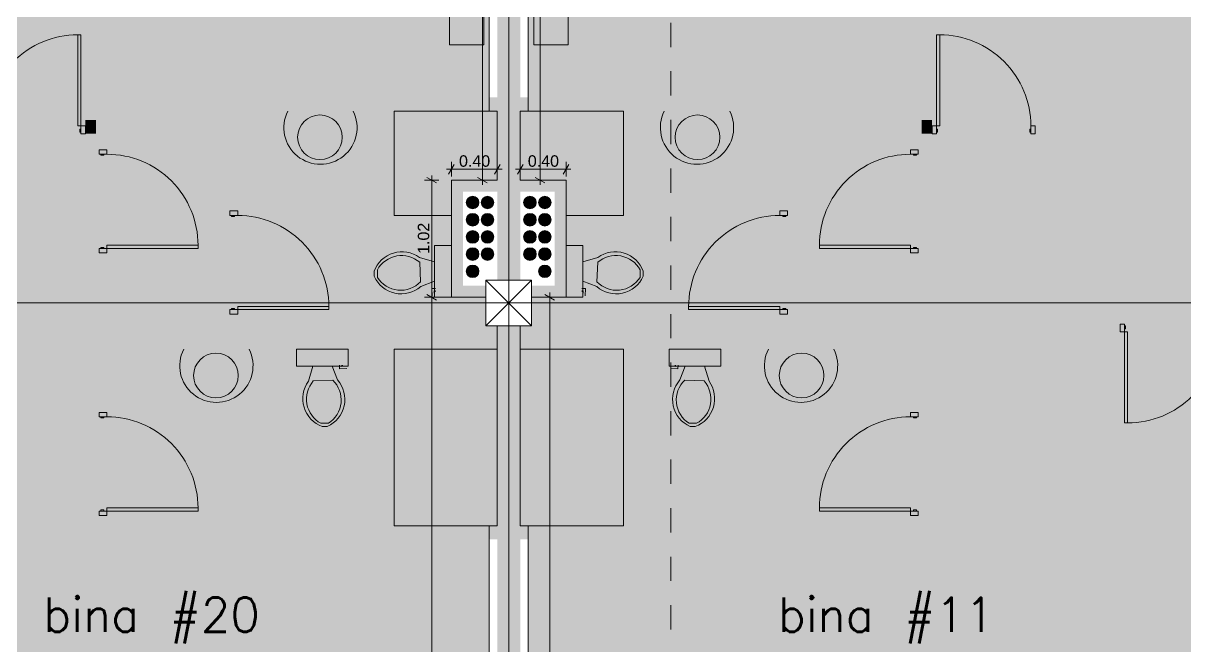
# Model space of a CAD drawing. Header units: millimetres. Extents: x 475616349 to 476941521, y 4620115302 to 4621446928.
# Drawn here: x 476514205 to 476524333, y 4620572345 to 4620577775 of the extents above; entities that cross this region are included whole.
import ezdxf

# ---------------------------------------------------------------- set-up
doc = ezdxf.new("R2010")
doc.units = ezdxf.units.MM
doc.header["$MEASUREMENT"] = 0
doc.linetypes.add('Dashed', pattern=[423.333333, 211.666667, -211.666667])
for name, color, linetype, lineweight in [('0_Pen_No__7_Pen_No__7_Pen_No__7', 7, 'Continuous', 0), ('2D Drafting - General_Pen_No__1_Pen_No__7', 7, 'Continuous', 0), ('2D Drafting - General_Pen_No__250_Pen_No__7_Pen_No__7', 7, 'Continuous', 0), ('2D Drafting - General_Pen_No__7_Pen_No__7_Pen_No__7', 7, 'Continuous', 0), ('Annotation - Text_Pen_No__7_Pen_No__142', 142, 'Continuous', 0), ('Doors_Pen_No__7_Pen_No__7_Pen_No__7', 7, 'Continuous', 0), ('G-Anno-Nplt_Pen_No__151', 151, 'Continuous', 0), ('G-Anno-Nplt_Pen_No__4', 7, 'Continuous', 0), ('New_0_Pen_No__7', 7, 'Continuous', 0), ('New_2D Drafting - General_Pen_No__250_Pen_No__7_Pen_No__7', 7, 'Continuous', 0), ('New_R03_Nakveti_Pen_No__4', 7, 'Continuous', 0), ('New_shenobebi_Pen_No__1', 1, 'Continuous', 0), ('New_zoma_Pen_No__4', 7, 'Continuous', 0), ('New_zoma_Pen_No__7', 7, 'Continuous', 0), ('shaxtebi da milebi_Pen_No__1_Pen_No__1_Pen_No__1', 1, 'Continuous', 0), ('shaxtebi da milebi_Pen_No__1_Pen_No__1_Pen_No__5', 5, 'Continuous', 0), ('shaxtebi da milebi_Pen_No__5_Pen_No__5_Pen_No__5', 5, 'Continuous', 0), ('zoma_Pen_No__5_Pen_No__5', 5, 'Continuous', 0)]:
    doc.layers.add(name, color=color, linetype=linetype, lineweight=lineweight)
doc.layers.add('New_R03_Nakveti', color=7, linetype='Continuous')
doc.layers.add('New_zoma', color=7, linetype='Continuous')
doc.layers.add('shaxtebi da milebi_Pen_No__1_Pen_No__1_Pen_No__252', color=7, linetype='Continuous', lineweight=0, true_color=0x666666)
doc.layers.add('shaxtebi da milebi_Pen_No__5_Pen_No__5_Pen_No__252', color=7, linetype='Continuous', lineweight=0, true_color=0x666666)
doc.styles.add('GENERATED_STYLE_1', font='arial.ttf')
doc.dimstyles.new('GENERATED_STYLE__18', dxfattribs={"dimtxt": 100, "dimasz": 64.421331, "dimexe": 0.18, "dimexo": 3, "dimgap": 0.09, "dimtad": 1, "dimtih": 1, "dimtoh": 1, "dimlfac": 0.001, "dimzin": 0, "dimdsep": 46, "dimtxsty": 'GENERATED_STYLE_1', "dimblk": 'ARROWHEAD_2', "dimblk1": 'ARROWHEAD_2', "dimblk2": 'ARROWHEAD_2', "dimcen": 0.09, "dimclrd": 7, "dimclre": 7, "dimclrt": 7, "dimadec": 0, "dimazin": 0, "dimtfac": 1, "dimtdec": 4, "dimtmove": 0, "dimatfit": 3, "dimfxl": 1, "dimtolj": 1, "dimtzin": 0, "dimarcsym": 0})
doc.dimstyles.new('GENERATED_STYLE__19', dxfattribs={"dimtxt": 100, "dimasz": 64.421331, "dimexe": 0.18, "dimexo": 3, "dimgap": 0.09, "dimtad": 1, "dimlfac": 0.001, "dimzin": 0, "dimdsep": 46, "dimtxsty": 'GENERATED_STYLE_1', "dimblk": 'ARROWHEAD_2', "dimblk1": 'ARROWHEAD_2', "dimblk2": 'ARROWHEAD_2', "dimcen": 0.09, "dimclrd": 7, "dimclre": 7, "dimclrt": 7, "dimadec": 0, "dimazin": 0, "dimtfac": 1, "dimtdec": 4, "dimtmove": 0, "dimatfit": 3, "dimfxl": 1, "dimtolj": 1, "dimtzin": 0, "dimarcsym": 0})

# ---------------------------------------------------------------- blocks, each defined once
blk = doc.blocks.new('Bed Layout 23')
at = {"layer": 'New_R03_Nakveti_Pen_No__4', "color": 7, "linetype": 'Continuous', "lineweight": 0}
for p, q in [((-900, 0), (-1400, 0)), ((-1400, 0), (-1400, -300)), ((-900, -300), (-900, 0)), ((900, 0), (-900, 0)), ((-900, 0), (-900, -2000)), ((1400, 0), (900, 0)), ((900, 0), (900, -300)), ((900, -2000), (900, 0)), ((1400, -300), (1400, 0)), ((-1400, -300), (-900, -300)), ((900, -300), (1400, -300)), ((-690, -440), (-870, -620)), ((0, -440), (-690, -440)), ((-690, -440), (-690, -620)), ((690, -440), (0, -440)), ((870, -620), (690, -440)), ((690, -440), (690, -620)), ((-870, -620), (-870, -1970)), ((-870, -620), (-690, -620)), ((870, -620), (690, -620)), ((870, -1970), (870, -620)), ((-900, -2000), (900, -2000)), ((-870, -1970), (0, -1970)), ((0, -1970), (870, -1970))]:
    blk.add_line(p, q, dxfattribs=at)
at = {"layer": 'New_R03_Nakveti_Pen_No__4', "color": 7, "linetype": 'Continuous', "lineweight": 0, "flags": 128}
for points in [[(-60, -440), (-60, -60), (-840, -60), (-840, -480), (-730, -480), (-690, -440)], [(690, -440), (730, -480), (840, -480), (840, -60), (60, -60), (60, -440)]]:
    blk.add_lwpolyline(points, close=True, dxfattribs=at)
blk = doc.blocks.new('*D1740', base_point=(476577134, 4620325126))
at = {"layer": 'New_zoma_Pen_No__4', "color": 7, "linetype": 'Continuous', "lineweight": 0, "transparency": 16777216}
for p, q in [((476518272, 4620581136), (476518145, 4620581136)), ((476518251, 4620581111), (476518167, 4620581160)), ((476518209, 4620581136), (476518209, 4620581177)), ((476518209, 4620576407), (476518209, 4620581136)), ((476518167, 4620576431), (476518251, 4620576382)), ((476518272, 4620576407), (476518145, 4620576407)), ((476518209, 4620576365), (476518209, 4620576407))]:
    blk.add_line(p, q, dxfattribs=at)
at = {"layer": 'New_zoma_Pen_No__7', "color": 7, "lineweight": 0, "transparency": 16777216, "insert": (476518189, 4620578638), "char_height": 100, "attachment_point": 7, "rotation": 90, "style": 'GENERATED_STYLE_1'}
blk.add_mtext('\\A1;{\\pql;\\fArial|b0|i0|c0|p34;4.73}', dxfattribs=at)
blk = doc.blocks.new('ARROWHEAD_2')
at = {"color": 0, "linetype": 'Continuous', "lineweight": 0}
for p, q in [((0, 0), (-1, 0)), ((-0.38, -0.66), (0.38, 0.66))]:
    blk.add_line(p, q, dxfattribs=at)
blk = doc.blocks.new('*D1741', base_point=(476577134, 4620325126))
at = {"layer": 'New_zoma_Pen_No__4', "color": 7, "linetype": 'Continuous', "lineweight": 0, "transparency": 16777216}
for p, q in [((476517724, 4620575410), (476517809, 4620575361)), ((476517830, 4620575386), (476517703, 4620575386)), ((476517767, 4620565586), (476517767, 4620575386)), ((476517830, 4620565586), (476517703, 4620565586)), ((476517724, 4620565610), (476517809, 4620565561)), ((476517767, 4620565544), (476517767, 4620565586))]:
    blk.add_line(p, q, dxfattribs=at)
at = {"layer": 'New_zoma_Pen_No__7', "color": 7, "lineweight": 0, "transparency": 16777216, "insert": (476517747, 4620570353), "char_height": 100, "attachment_point": 7, "rotation": 90, "style": 'GENERATED_STYLE_1'}
blk.add_mtext('\\A1;{\\pql;\\fArial|b0|i0|c0|p34;9.80}', dxfattribs=at)
blk = doc.blocks.new('*D1742', base_point=(476577134, 4620325126))
at = {"layer": 'New_zoma_Pen_No__4', "color": 7, "linetype": 'Continuous', "lineweight": 0, "transparency": 16777216}
for p, q in [((476517809, 4620576382), (476517724, 4620576431)), ((476517767, 4620576407), (476517767, 4620576448)), ((476517830, 4620576407), (476517703, 4620576407)), ((476517767, 4620575386), (476517767, 4620576407)), ((476517724, 4620575410), (476517809, 4620575361)), ((476517830, 4620575386), (476517703, 4620575386))]:
    blk.add_line(p, q, dxfattribs=at)
at = {"layer": 'New_zoma_Pen_No__7', "color": 7, "lineweight": 0, "transparency": 16777216, "insert": (476517747, 4620575763), "char_height": 100, "attachment_point": 7, "rotation": 90, "style": 'GENERATED_STYLE_1'}
blk.add_mtext('\\A1;{\\pql;\\fArial|b0|i0|c0|p34;1.02}', dxfattribs=at)
blk = doc.blocks.new('*D1743', base_point=(476577134, 4620325126))
at = {"layer": 'New_zoma_Pen_No__4', "color": 7, "linetype": 'Continuous', "lineweight": 0, "transparency": 16777216}
for p, q in [((476517963, 4620576544), (476517914, 4620576459)), ((476517938, 4620576438), (476517938, 4620576565)), ((476518314, 4620576459), (476518363, 4620576544)), ((476518338, 4620576438), (476518338, 4620576565)), ((476517897, 4620576502), (476517938, 4620576502)), ((476517938, 4620576502), (476518338, 4620576502)), ((476518338, 4620576502), (476518380, 4620576502))]:
    blk.add_line(p, q, dxfattribs=at)
at = {"layer": 'New_zoma_Pen_No__7', "color": 7, "lineweight": 0, "transparency": 16777216, "insert": (476518005, 4620576522), "char_height": 100, "attachment_point": 7, "style": 'GENERATED_STYLE_1'}
blk.add_mtext('\\A1;{\\pql;\\fArial|b0|i0|c0|p34;0.40}', dxfattribs=at)
blk = doc.blocks.new('*D1751', base_point=(476577134, 4620325126))
at = {"layer": 'New_zoma_Pen_No__4', "color": 7, "linetype": 'Continuous', "lineweight": 0, "transparency": 16777216}
for p, q in [((476518775, 4620581136), (476518648, 4620581136)), ((476518754, 4620581111), (476518669, 4620581160)), ((476518712, 4620581136), (476518712, 4620581177)), ((476518712, 4620576407), (476518712, 4620581136)), ((476518669, 4620576431), (476518754, 4620576382)), ((476518775, 4620576407), (476518648, 4620576407)), ((476518712, 4620576365), (476518712, 4620576407))]:
    blk.add_line(p, q, dxfattribs=at)
at = {"layer": 'New_zoma_Pen_No__7', "color": 7, "lineweight": 0, "transparency": 16777216, "insert": (476518692, 4620578638), "char_height": 100, "attachment_point": 7, "rotation": 90, "style": 'GENERATED_STYLE_1'}
blk.add_mtext('\\A1;{\\pql;\\fArial|b0|i0|c0|p34;4.73}', dxfattribs=at)
blk = doc.blocks.new('*D1752', base_point=(476577134, 4620325126))
at = {"layer": 'New_zoma_Pen_No__4', "color": 7, "linetype": 'Continuous', "lineweight": 0, "transparency": 16777216}
for p, q in [((476518563, 4620576544), (476518514, 4620576459)), ((476518538, 4620576438), (476518538, 4620576565)), ((476518914, 4620576459), (476518963, 4620576544)), ((476518938, 4620576438), (476518938, 4620576565)), ((476518497, 4620576502), (476518538, 4620576502)), ((476518538, 4620576502), (476518938, 4620576502)), ((476518938, 4620576502), (476518980, 4620576502))]:
    blk.add_line(p, q, dxfattribs=at)
at = {"layer": 'New_zoma_Pen_No__7', "color": 7, "lineweight": 0, "transparency": 16777216, "insert": (476518605, 4620576522), "char_height": 100, "attachment_point": 7, "style": 'GENERATED_STYLE_1'}
blk.add_mtext('\\A1;{\\pql;\\fArial|b0|i0|c0|p34;0.40}', dxfattribs=at)
blk = doc.blocks.new('*D1972', base_point=(476577134, 4620325126))
at = {"layer": 'New_zoma_Pen_No__4', "color": 7, "linetype": 'Continuous', "lineweight": 0, "transparency": 16777216}
for p, q in [((476518839, 4620575361), (476518754, 4620575410)), ((476518797, 4620575386), (476518797, 4620575427)), ((476518860, 4620575386), (476518733, 4620575386)), ((476518797, 4620565636), (476518797, 4620575386)), ((476518860, 4620565636), (476518733, 4620565636)), ((476518754, 4620565660), (476518839, 4620565611)), ((476518797, 4620565594), (476518797, 4620565636))]:
    blk.add_line(p, q, dxfattribs=at)
at = {"layer": 'New_zoma_Pen_No__7', "color": 7, "lineweight": 0, "transparency": 16777216, "insert": (476518777, 4620570378), "char_height": 100, "attachment_point": 7, "rotation": 90, "style": 'GENERATED_STYLE_1'}
blk.add_mtext('\\A1;{\\pql;\\fArial|b0|i0|c0|p34;9.75}', dxfattribs=at)

msp = doc.modelspace()

# ---------------------------------------------------------------- hatches: boundary and pattern name
at = {"layer": '2D Drafting - General_Pen_No__250_Pen_No__7_Pen_No__7', "linetype": 'Continuous', "lineweight": 0}
for points in [[(476518338.366, 4620582035.567), (476518338.366, 4620575535.567), (476518538.366, 4620575535.567), (476518538.366, 4620582035.567)], [(476514838.366, 4620581135.57), (476514838.366, 4620576671.995), (476514958.366, 4620576671.995), (476514958.366, 4620581135.57)], [(476522038.366, 4620581135.57), (476522038.366, 4620576671.995), (476521918.366, 4620576671.995), (476521918.366, 4620581135.57)], [(476516105.196, 4620576137.957), (476516105.196, 4620577008.837), (476518338.366, 4620577008.837), (476518338.366, 4620577128.837), (476516111.414, 4620577128.837), (476515991.414, 4620577128.837), (476515985.226, 4620577128.837), (476515985.226, 4620576137.957)], [(476520771.537, 4620576137.957), (476520771.537, 4620577008.837), (476518538.366, 4620577008.837), (476518538.366, 4620577128.837), (476520765.318, 4620577128.837), (476520885.318, 4620577128.837), (476520891.506, 4620577128.837), (476520891.506, 4620576137.957)], [(476514838.366, 4620576931.56), (476514746.57, 4620576931.56), (476514746.57, 4620576811.56), (476514838.366, 4620576811.56)], [(476522038.366, 4620576931.56), (476522130.162, 4620576931.56), (476522130.162, 4620576811.56), (476522038.366, 4620576811.56)], [(476523030.162, 4620576931.56), (476525338.366, 4620576931.56), (476525338.366, 4620576811.56), (476523030.162, 4620576811.56)], [(476518338.366, 4620576406.585), (476517938.366, 4620576406.585), (476517938.366, 4620575385.567), (476518238.366, 4620575385.567), (476518238.366, 4620575485.567), (476518038.366, 4620575485.567), (476518038.366, 4620576306.397), (476518338.366, 4620576306.397)], [(476518538.366, 4620576406.585), (476518938.366, 4620576406.585), (476518938.366, 4620575385.567), (476518638.366, 4620575385.567), (476518638.366, 4620575485.567), (476518838.366, 4620575485.567), (476518838.366, 4620576306.397), (476518538.366, 4620576306.397)], [(476514838.366, 4620575771.995), (476514838.366, 4620574381.189), (476514958.366, 4620574381.189), (476514958.366, 4620575771.995)], [(476522038.366, 4620575771.995), (476522038.366, 4620574381.189), (476521918.366, 4620574381.189), (476521918.366, 4620575771.995)], [(476515985.226, 4620575237.957), (476515985.226, 4620575051.09), (476514956.373, 4620575051.09), (476514956.373, 4620574931.09), (476515991.414, 4620574931.09), (476516105.196, 4620574931.09), (476516111.414, 4620574931.09), (476518338.366, 4620574931.09), (476518338.366, 4620575051.09), (476516105.196, 4620575051.09), (476516105.196, 4620575237.957)], [(476520891.506, 4620575237.957), (476520891.506, 4620575051.09), (476521920.359, 4620575051.09), (476521920.359, 4620574931.09), (476520885.318, 4620574931.09), (476520771.537, 4620574931.09), (476520765.318, 4620574931.09), (476518538.366, 4620574931.09), (476518538.366, 4620575051.09), (476520771.537, 4620575051.09), (476520771.537, 4620575237.957)], [(476518338.366, 4620575135.567), (476518338.366, 4620572035.567), (476518538.366, 4620572035.567), (476518538.366, 4620575135.567)], [(476514838.366, 4620573274.156), (476514958.366, 4620573274.156), (476518338.366, 4620573274.156), (476518338.366, 4620573392.859), (476514958.366, 4620573392.859), (476514958.366, 4620573481.189), (476514838.366, 4620573481.189)], [(476522038.366, 4620573274.156), (476521918.366, 4620573274.156), (476518538.366, 4620573274.156), (476518538.366, 4620573392.859), (476521918.366, 4620573392.859), (476521918.366, 4620573481.189), (476522038.366, 4620573481.189)]]:
    msp.add_hatch(color=7, dxfattribs=at).paths.add_polyline_path(points)
at = {"layer": 'G-Anno-Nplt_Pen_No__151', "linetype": 'Continuous', "lineweight": 0, "true_color": 0x1f2f3f}
for points in [[(476511608.366, 4620575605.567), (476511808.366, 4620575605.567), (476511808.366, 4620575305.567), (476512108.366, 4620575305.567), (476512108.366, 4620574444.549), (476511708.366, 4620574444.549), (476511708.366, 4620572105.567), (476511808.366, 4620572105.567), (476511808.366, 4620571565.567), (476511708.366, 4620571565.567), (476511708.366, 4620567405.509), (476515108.366, 4620567405.509), (476515108.366, 4620565005.508), (476517868.366, 4620565005.508), (476517868.366, 4620565805.696), (476518168.366, 4620565805.696), (476518168.366, 4620565905.567), (476518268.366, 4620565905.567), (476518268.366, 4620571565.567), (476518168.366, 4620571565.567), (476518168.366, 4620572105.567), (476518268.366, 4620572105.567), (476518268.366, 4620573392.858), (476518338.366, 4620573392.858), (476518338.366, 4620575135.567), (476518238.366, 4620575135.567), (476518238.366, 4620575385.567), (476517938.366, 4620575385.567), (476517938.366, 4620576406.585), (476518338.366, 4620576406.585), (476518338.366, 4620577008.837), (476518268.366, 4620577008.837), (476518268.366, 4620581065.57), (476514768.366, 4620581065.57), (476514768.366, 4620582165.567), (476511808.366, 4620582165.567), (476511808.366, 4620581965.567), (476511608.366, 4620581965.567)], [(476525268.366, 4620581965.567), (476525268.366, 4620575605.567), (476525068.366, 4620575605.567), (476525068.366, 4620575305.567), (476524768.366, 4620575305.567), (476524768.366, 4620574444.549), (476525168.366, 4620574444.549), (476525168.366, 4620572105.567), (476525068.366, 4620572105.567), (476525068.366, 4620571565.567), (476525168.366, 4620571565.567), (476525168.366, 4620568105.567), (476521768.366, 4620568105.567), (476521768.366, 4620565705.567), (476519008.366, 4620565705.567), (476519008.366, 4620566505.696), (476518608.366, 4620566505.696), (476518608.366, 4620571565.567), (476518708.366, 4620571565.567), (476518708.366, 4620572105.567), (476518608.366, 4620572105.567), (476518608.366, 4620573392.859), (476518538.366, 4620573392.859), (476518538.366, 4620575135.567), (476518638.366, 4620575135.567), (476518638.366, 4620575385.567), (476518938.366, 4620575385.567), (476518938.366, 4620576406.585), (476518538.366, 4620576406.585), (476518538.366, 4620577008.837), (476518608.366, 4620577008.837), (476518608.366, 4620581065.57), (476522108.366, 4620581065.57), (476522108.366, 4620582165.567), (476525068.366, 4620582165.567), (476525068.366, 4620581965.567)]]:
    msp.add_hatch(color=169, dxfattribs=at).paths.add_polyline_path(points)
at = {"layer": 'New_2D Drafting - General_Pen_No__250_Pen_No__7_Pen_No__7', "linetype": 'Continuous', "lineweight": 0}
msp.add_hatch(color=7, dxfattribs=at).paths.add_polyline_path([(476525238.366, 4620573275.34), (476523520.245, 4620573275.34), (476523520.245, 4620573394.762), (476523520.245, 4620575064.762), (476523520.245, 4620575185.216), (476523769.113, 4620575185.216), (476523769.113, 4620575064.762), (476523639.597, 4620575064.762), (476523639.597, 4620573394.762), (476525238.366, 4620573394.762)])
at = {"layer": 'shaxtebi da milebi_Pen_No__1_Pen_No__1_Pen_No__1', "linetype": 'Continuous', "lineweight": 0}
for points in [[(476518123.366, 4620575666.397, 1), (476518123.366, 4620575556.397, 1)], [(476518753.366, 4620575666.397, -1), (476518753.366, 4620575556.397, -1)]]:
    msp.add_hatch(color=1, dxfattribs=at).paths.add_polyline_path(points)
at = {"layer": 'shaxtebi da milebi_Pen_No__1_Pen_No__1_Pen_No__252', "linetype": 'Continuous', "lineweight": 0, "true_color": 0x666666}
for points in [[(476518623.366, 4620575966.397, -1), (476518623.366, 4620575856.397, -1)], [(476518623.366, 4620575816.397, -1), (476518623.366, 4620575706.397, -1)]]:
    msp.add_hatch(color=251, dxfattribs=at).paths.add_polyline_path(points)
at = {"layer": 'shaxtebi da milebi_Pen_No__1_Pen_No__1_Pen_No__5', "linetype": 'Continuous', "lineweight": 0}
for points in [[(476518123.366, 4620576266.397, 1), (476518123.366, 4620576156.397, 1)], [(476518753.366, 4620576266.397, -1), (476518753.366, 4620576156.397, -1)], [(476518123.366, 4620576116.397, 1), (476518123.366, 4620576006.397, 1)], [(476518753.366, 4620576116.397, -1), (476518753.366, 4620576006.397, -1)], [(476518123.366, 4620575966.397, 1), (476518123.366, 4620575856.397, 1)], [(476518753.366, 4620575966.397, -1), (476518753.366, 4620575856.397, -1)], [(476518123.366, 4620575816.397, 1), (476518123.366, 4620575706.397, 1)], [(476518753.366, 4620575816.397, -1), (476518753.366, 4620575706.397, -1)]]:
    msp.add_hatch(color=5, dxfattribs=at).paths.add_polyline_path(points)
at = {"layer": 'shaxtebi da milebi_Pen_No__5_Pen_No__5_Pen_No__252', "linetype": 'Continuous', "lineweight": 0, "true_color": 0x666666}
for points in [[(476518253.366, 4620575966.397, 1), (476518253.366, 4620575856.397, 1)], [(476518253.366, 4620575816.397, 1), (476518253.366, 4620575706.397, 1)]]:
    msp.add_hatch(color=251, dxfattribs=at).paths.add_polyline_path(points)
at = {"layer": 'shaxtebi da milebi_Pen_No__5_Pen_No__5_Pen_No__5', "linetype": 'Continuous', "lineweight": 0}
for points in [[(476518253.366, 4620576266.397, 1), (476518253.366, 4620576156.397, 1)], [(476518623.366, 4620576266.397, -1), (476518623.366, 4620576156.397, -1)], [(476518253.366, 4620576116.397, 1), (476518253.366, 4620576006.397, 1)], [(476518623.366, 4620576116.397, -1), (476518623.366, 4620576006.397, -1)]]:
    msp.add_hatch(color=5, dxfattribs=at).paths.add_polyline_path(points)

# ---------------------------------------------------------------- linework, layer by layer
at = {"layer": '0_Pen_No__7_Pen_No__7_Pen_No__7', "color": 7, "linetype": 'Continuous', "lineweight": 0}
for p, q in [((476517792.315, 4620575694.068), (476517660.14, 4620575732.204)), ((476519084.417, 4620575694.068), (476519216.592, 4620575732.204)), ((476517661.993, 4620575689.81), (476517669.406, 4620575520.234)), ((476519214.739, 4620575689.81), (476519207.326, 4620575520.234)), ((476517792.315, 4620575524.16), (476517671.26, 4620575477.841)), ((476519084.417, 4620575524.16), (476519205.472, 4620575477.841)), ((476517799.368, 4620575462.204), (476517767.572, 4620575460.814)), ((476517767.572, 4620575460.814), (476517770.352, 4620575397.223)), ((476517789.696, 4620575440.543), (476517800.295, 4620575441.007)), ((476517791.549, 4620575398.149), (476517789.696, 4620575440.543)), ((476517800.519, 4620575435.874), (476517789.92, 4620575435.411)), ((476519076.213, 4620575435.874), (476519086.812, 4620575435.411)), ((476519087.036, 4620575440.543), (476519076.438, 4620575441.007)), ((476519077.364, 4620575462.204), (476519109.16, 4620575460.814)), ((476519085.183, 4620575398.149), (476519087.036, 4620575440.543)), ((476519109.16, 4620575460.814), (476519106.38, 4620575397.223)), ((476516730.008, 4620574785.039), (476516691.872, 4620574652.863)), ((476516899.917, 4620574785.039), (476516946.236, 4620574663.983)), ((476516961.873, 4620574792.092), (476516963.263, 4620574760.296)), ((476516963.263, 4620574760.296), (476517026.853, 4620574763.076)), ((476516983.533, 4620574782.42), (476516983.07, 4620574793.018)), ((476517025.927, 4620574784.273), (476516983.533, 4620574782.42)), ((476516988.202, 4620574793.243), (476516988.665, 4620574782.644)), ((476519913.469, 4620574760.296), (476519849.879, 4620574763.076)), ((476519850.805, 4620574784.273), (476519893.199, 4620574782.42)), ((476519888.53, 4620574793.243), (476519888.067, 4620574782.644)), ((476519893.199, 4620574782.42), (476519893.662, 4620574793.018)), ((476519914.859, 4620574792.092), (476519913.469, 4620574760.296)), ((476519976.815, 4620574785.039), (476519930.496, 4620574663.983)), ((476520146.724, 4620574785.039), (476520184.86, 4620574652.863)), ((476516734.266, 4620574654.717), (476516903.842, 4620574662.13)), ((476520142.466, 4620574654.717), (476519972.89, 4620574662.13))]:
    msp.add_line(p, q, dxfattribs=at)
at = {"layer": '0_Pen_No__7_Pen_No__7_Pen_No__7', "color": 7, "linetype": 'Continuous', "lineweight": 0, "flags": 128}
for points in [[(476517938.366, 4620575385.567), (476517938.366, 4620575836.003), (476517792.315, 4620575836.003), (476517792.315, 4620575385.567)], [(476518938.366, 4620575385.567), (476518938.366, 4620575836.003), (476519084.417, 4620575836.003), (476519084.417, 4620575385.567)], [(476517038.509, 4620574931.09), (476516588.073, 4620574931.09), (476516588.073, 4620574785.039), (476517038.509, 4620574785.039)], [(476519838.223, 4620574931.09), (476520288.659, 4620574931.09), (476520288.659, 4620574785.039), (476519838.223, 4620574785.039)]]:
    msp.add_lwpolyline(points, close=True, dxfattribs=at)
for points in [[(476517292.853, 4620575623.633), (476517292.853, 4620575558.473)], [(476519583.879, 4620575623.633), (476519583.879, 4620575558.473)], [(476517265.554, 4620575611.421), (476517265.554, 4620575568.33)], [(476519611.178, 4620575611.421), (476519611.178, 4620575568.33)], [(476516800.443, 4620574285.577), (476516865.603, 4620574285.577)], [(476516812.656, 4620574258.278), (476516855.746, 4620574258.278)], [(476520076.289, 4620574285.577), (476520011.129, 4620574285.577)], [(476520064.077, 4620574258.278), (476520020.986, 4620574258.278)]]:
    msp.add_lwpolyline(points, dxfattribs=at)
at = {"layer": '0_Pen_No__7_Pen_No__7_Pen_No__7', "color": 7, "linetype": 'Continuous', "lineweight": 0}
for centre in [(476516792.184, 4620576780.336), (476520084.548, 4620576780.336), (476515884.954, 4620574702.589), (476520991.778, 4620574702.589)]:
    msp.add_circle(centre, 194.708, dxfattribs=at)
for centre, radius, start, end in [((476516796.5, 4620576864.821), 319.521, 153.2098825, 26.7901175), ((476520080.232, 4620576864.821), 319.521, 153.2098825, 26.7901175), ((476517508.278, 4620575523.395), 258.193, 53.9724701, 160.0664543), ((476517503.887, 4620575508.753), 240.373, 48.871088, 151.450167), ((476519372.845, 4620575508.753), 240.373, 28.549833, 131.128912), ((476519368.454, 4620575523.395), 258.193, 19.9335457, 126.0275299), ((476517501.755, 4620575672.602), 258.192, 203.8191837, 311.0340773), ((476517496.103, 4620575686.804), 240.373, 212.2682773, 316.135453), ((476519374.977, 4620575672.602), 258.192, 228.9659227, 336.1808163), ((476519380.629, 4620575686.804), 240.373, 223.864547, 327.7317227), ((476515889.27, 4620574787.074), 319.521, 153.2098825, 26.7901175), ((476520987.462, 4620574787.074), 319.521, 153.2098825, 26.7901175), ((476516900.681, 4620574501.002), 258.193, 143.9724701, 250.0664543), ((476516915.323, 4620574496.611), 240.373, 138.871088, 241.450167), ((476516751.475, 4620574494.479), 258.192, 293.8191837, 41.0340773), ((476516737.272, 4620574488.826), 240.373, 302.2682773, 46.135453), ((476520125.257, 4620574494.479), 258.192, 138.9659227, 246.1808163), ((476520139.46, 4620574488.826), 240.373, 133.864547, 237.7317227), ((476519976.051, 4620574501.002), 258.193, 289.9335457, 36.0275299), ((476519961.409, 4620574496.611), 240.373, 298.549833, 41.128912)]:
    msp.add_arc(centre, radius, start, end, dxfattribs=at)
at = {"layer": '2D Drafting - General_Pen_No__1_Pen_No__7', "color": 7, "linetype": 'Continuous', "lineweight": 0}
for p, q in [((476518638.366, 4620575135.567), (476518238.366, 4620575535.567)), ((476518238.366, 4620575135.567), (476518638.366, 4620575535.567))]:
    msp.add_line(p, q, dxfattribs=at)
at = {"layer": '2D Drafting - General_Pen_No__1_Pen_No__7', "color": 7, "linetype": 'Continuous', "lineweight": 0, "flags": 128}
msp.add_lwpolyline([(476518638.366, 4620575135.567), (476518238.366, 4620575135.567), (476518238.366, 4620575535.567), (476518638.366, 4620575535.567)], close=True, dxfattribs=at)
at = {"layer": '2D Drafting - General_Pen_No__7_Pen_No__7_Pen_No__7', "color": 7, "linetype": 'Continuous', "lineweight": 0}
for centre, start, end in [((476514680.392, 4620576879.295), 89.998516, 180.0001975), ((476522196.34, 4620576879.295), 359.9998025, 90.001484), ((476514935.218, 4620575838.173), 359.998516, 90.0001975), ((476521941.514, 4620575838.173), 89.9998025, 180.001484), ((476516075.122, 4620575304.135), 359.998516, 90.0001975), ((476520801.61, 4620575304.135), 89.9998025, 180.001484), ((476523835.289, 4620575083.209), 269.998516, 0.0001975), ((476514935.159, 4620573547.366), 359.998516, 90.0001975), ((476521941.573, 4620573547.366), 89.9998025, 180.001484)]:
    msp.add_arc(centre, 794.311, start, end, dxfattribs=at)
at = {"layer": 'Doors_Pen_No__7_Pen_No__7_Pen_No__7', "color": 7, "linetype": 'Continuous', "lineweight": 0, "flags": 128}
for points in [[(476514707.059, 4620576879.295), (476514680.392, 4620576879.295), (476514680.413, 4620577673.606), (476514707.08, 4620577673.606)], [(476522169.673, 4620576879.295), (476522196.34, 4620576879.295), (476522196.319, 4620577673.606), (476522169.653, 4620577673.606)], [(476514707.058, 4620576825.961), (476514698.169, 4620576825.961), (476514698.169, 4620576852.628), (476514707.058, 4620576852.628)], [(476514746.568, 4620576811.56), (476514707.057, 4620576811.561), (476514707.059, 4620576879.295), (476514746.57, 4620576879.294)], [(476522130.164, 4620576811.56), (476522169.675, 4620576811.561), (476522169.673, 4620576879.295), (476522130.162, 4620576879.294)], [(476522169.674, 4620576825.961), (476522178.563, 4620576825.961), (476522178.563, 4620576852.628), (476522169.674, 4620576852.628)], [(476522981.763, 4620576825.959), (476522990.652, 4620576825.959), (476522990.652, 4620576852.626), (476522981.763, 4620576852.626)], [(476523030.164, 4620576811.56), (476522990.653, 4620576811.559), (476522990.651, 4620576879.293), (476523030.162, 4620576879.294)], [(476514867.483, 4620576671.997), (476514867.482, 4620576632.486), (476514935.216, 4620576632.484), (476514935.217, 4620576671.995)], [(476514881.882, 4620576623.597), (476514881.882, 4620576632.485), (476514908.549, 4620576632.485), (476514908.549, 4620576623.596)], [(476522009.249, 4620576671.997), (476522009.25, 4620576632.486), (476521941.516, 4620576632.484), (476521941.515, 4620576671.995)], [(476521994.85, 4620576623.597), (476521994.85, 4620576632.485), (476521968.183, 4620576632.485), (476521968.183, 4620576623.596)], [(476516007.387, 4620576137.959), (476516007.386, 4620576098.448), (476516075.119, 4620576098.446), (476516075.12, 4620576137.957)], [(476520869.345, 4620576137.959), (476520869.346, 4620576098.448), (476520801.613, 4620576098.446), (476520801.612, 4620576137.957)], [(476516021.786, 4620576089.559), (476516021.786, 4620576098.447), (476516048.453, 4620576098.447), (476516048.452, 4620576089.558)], [(476520854.946, 4620576089.559), (476520854.946, 4620576098.447), (476520828.279, 4620576098.447), (476520828.28, 4620576089.558)], [(476514881.884, 4620575811.508), (476514881.885, 4620575820.397), (476514908.551, 4620575820.396), (476514908.551, 4620575811.507)], [(476514935.218, 4620575811.506), (476514935.218, 4620575838.173), (476515729.529, 4620575838.152), (476515729.529, 4620575811.486)], [(476521941.514, 4620575811.506), (476521941.514, 4620575838.173), (476521147.203, 4620575838.152), (476521147.203, 4620575811.486)], [(476521994.848, 4620575811.508), (476521994.848, 4620575820.397), (476521968.181, 4620575820.396), (476521968.181, 4620575811.507)], [(476514867.483, 4620575771.997), (476514867.484, 4620575811.508), (476514935.218, 4620575811.506), (476514935.217, 4620575771.995)], [(476522009.249, 4620575771.997), (476522009.248, 4620575811.508), (476521941.514, 4620575811.506), (476521941.515, 4620575771.995)], [(476516007.387, 4620575237.959), (476516007.388, 4620575277.47), (476516075.121, 4620575277.468), (476516075.12, 4620575237.957)], [(476516021.788, 4620575277.47), (476516021.788, 4620575286.359), (476516048.455, 4620575286.358), (476516048.455, 4620575277.469)], [(476516075.121, 4620575277.468), (476516075.122, 4620575304.135), (476516869.433, 4620575304.114), (476516869.432, 4620575277.448)], [(476520801.611, 4620575277.468), (476520801.61, 4620575304.135), (476520007.299, 4620575304.114), (476520007.3, 4620575277.448)], [(476520869.345, 4620575237.959), (476520869.344, 4620575277.47), (476520801.611, 4620575277.468), (476520801.612, 4620575237.957)], [(476520854.944, 4620575277.47), (476520854.944, 4620575286.359), (476520828.277, 4620575286.358), (476520828.277, 4620575277.469)], [(476523769.113, 4620575150.944), (476523808.624, 4620575150.943), (476523808.623, 4620575083.21), (476523769.112, 4620575083.211)], [(476523808.624, 4620575136.543), (476523817.513, 4620575136.543), (476523817.512, 4620575109.876), (476523808.623, 4620575109.877)], [(476523808.623, 4620575083.21), (476523835.289, 4620575083.209), (476523835.269, 4620574288.898), (476523808.602, 4620574288.899)], [(476514867.424, 4620574381.19), (476514867.423, 4620574341.679), (476514935.156, 4620574341.677), (476514935.157, 4620574381.189)], [(476514881.823, 4620574332.79), (476514881.823, 4620574341.679), (476514908.49, 4620574341.678), (476514908.489, 4620574332.789)], [(476522009.308, 4620574381.19), (476522009.309, 4620574341.679), (476521941.576, 4620574341.677), (476521941.575, 4620574381.189)], [(476521994.909, 4620574332.79), (476521994.909, 4620574341.679), (476521968.242, 4620574341.678), (476521968.243, 4620574332.789)], [(476514867.424, 4620573481.19), (476514867.425, 4620573520.701), (476514935.158, 4620573520.7), (476514935.157, 4620573481.189)], [(476514881.825, 4620573520.701), (476514881.825, 4620573529.59), (476514908.492, 4620573529.589), (476514908.492, 4620573520.7)], [(476514935.158, 4620573520.7), (476514935.159, 4620573547.366), (476515729.47, 4620573547.346), (476515729.47, 4620573520.679)], [(476521941.574, 4620573520.7), (476521941.573, 4620573547.366), (476521147.262, 4620573547.346), (476521147.263, 4620573520.679)], [(476522009.308, 4620573481.19), (476522009.307, 4620573520.701), (476521941.574, 4620573520.7), (476521941.575, 4620573481.189)], [(476521994.907, 4620573520.701), (476521994.907, 4620573529.59), (476521968.24, 4620573529.589), (476521968.24, 4620573520.7)]]:
    msp.add_lwpolyline(points, close=True, dxfattribs=at)
at = {"layer": 'G-Anno-Nplt_Pen_No__4', "color": 7, "linetype": 'Continuous', "lineweight": 0, "flags": 128}
for points in [[(476518268.366, 4620572105.567), (476518268.366, 4620573392.858), (476518338.366, 4620573392.858), (476518338.366, 4620575135.567), (476518238.366, 4620575135.567), (476518238.366, 4620575385.567), (476517938.366, 4620575385.567), (476517938.366, 4620576406.585), (476518338.366, 4620576406.585), (476518338.366, 4620577008.837), (476518268.366, 4620577008.837), (476518268.366, 4620581065.57), (476514768.366, 4620581065.57), (476514768.366, 4620582165.567), (476511808.366, 4620582165.567)], [(476525168.366, 4620568105.567), (476521768.366, 4620568105.567), (476521768.366, 4620565705.567), (476519008.366, 4620565705.567), (476519008.366, 4620566505.696), (476518608.366, 4620566505.696), (476518608.366, 4620571565.567), (476518708.366, 4620571565.567), (476518708.366, 4620572105.567), (476518608.366, 4620572105.567), (476518608.366, 4620573392.859), (476518538.366, 4620573392.859), (476518538.366, 4620575135.567), (476518638.366, 4620575135.567), (476518638.366, 4620575385.567), (476518938.366, 4620575385.567), (476518938.366, 4620576406.585), (476518538.366, 4620576406.585), (476518538.366, 4620577008.837), (476518608.366, 4620577008.837), (476518608.366, 4620581065.57), (476522108.366, 4620581065.57), (476522108.366, 4620582165.567), (476525068.366, 4620582165.567)]]:
    msp.add_lwpolyline(points, dxfattribs=at)
at = {"layer": 'New_0_Pen_No__7', "color": 7, "linetype": 'Continuous', "lineweight": 0}
for points in [[(476518338.366, 4620577008.837), (476517438.366, 4620577008.837), (476517438.366, 4620576099.501), (476517938.366, 4620576099.501)], [(476518538.366, 4620577008.837), (476519438.366, 4620577008.837), (476519438.366, 4620576099.501), (476518938.366, 4620576099.501)], [(476518338.366, 4620574931.09), (476517438.366, 4620574931.09), (476517438.366, 4620573392.859), (476518338.366, 4620573392.859)], [(476518538.366, 4620574931.09), (476519438.366, 4620574931.09), (476519438.366, 4620573392.859), (476518538.366, 4620573392.859)]]:
    msp.add_lwpolyline(points, dxfattribs=at)
at = {"layer": 'New_shenobebi_Pen_No__1', "color": 1, "linetype": 'Dashed', "lineweight": 0}
msp.add_lwpolyline([(476519850.626, 4620561903.937), (476519850.626, 4620586732.803)], dxfattribs=at)
at = {"layer": 'shaxtebi da milebi_Pen_No__1_Pen_No__1_Pen_No__1', "color": 1, "linetype": 'Continuous', "lineweight": 0, "flags": 128}
for points in [[(476518123.366, 4620575666.397, -1), (476518123.366, 4620575556.397, -1)], [(476518753.366, 4620575666.397, 1), (476518753.366, 4620575556.397, 1)]]:
    msp.add_lwpolyline(points, format="xyb", close=True, dxfattribs=at)
at = {"layer": 'shaxtebi da milebi_Pen_No__1_Pen_No__1_Pen_No__252', "color": 251, "linetype": 'Continuous', "lineweight": 0, "true_color": 0x666666, "flags": 128}
for points in [[(476518623.366, 4620575966.397, -1), (476518623.366, 4620575856.397, -1)], [(476518623.366, 4620575816.397, -1), (476518623.366, 4620575706.397, -1)]]:
    msp.add_lwpolyline(points, format="xyb", close=True, dxfattribs=at)
at = {"layer": 'shaxtebi da milebi_Pen_No__1_Pen_No__1_Pen_No__5', "color": 5, "linetype": 'Continuous', "lineweight": 0, "flags": 128}
for points in [[(476518123.366, 4620576266.397, 1), (476518123.366, 4620576156.397, 1)], [(476518753.366, 4620576266.397, -1), (476518753.366, 4620576156.397, -1)], [(476518123.366, 4620576116.397, 1), (476518123.366, 4620576006.397, 1)], [(476518753.366, 4620576116.397, -1), (476518753.366, 4620576006.397, -1)], [(476518123.366, 4620575966.397, 1), (476518123.366, 4620575856.397, 1)], [(476518753.366, 4620575966.397, -1), (476518753.366, 4620575856.397, -1)], [(476518123.366, 4620575816.397, 1), (476518123.366, 4620575706.397, 1)], [(476518753.366, 4620575816.397, -1), (476518753.366, 4620575706.397, -1)]]:
    msp.add_lwpolyline(points, format="xyb", close=True, dxfattribs=at)
at = {"layer": 'shaxtebi da milebi_Pen_No__5_Pen_No__5_Pen_No__252', "color": 251, "linetype": 'Continuous', "lineweight": 0, "true_color": 0x666666, "flags": 128}
for points in [[(476518253.366, 4620575966.397, 1), (476518253.366, 4620575856.397, 1)], [(476518253.366, 4620575816.397, 1), (476518253.366, 4620575706.397, 1)]]:
    msp.add_lwpolyline(points, format="xyb", close=True, dxfattribs=at)
at = {"layer": 'shaxtebi da milebi_Pen_No__5_Pen_No__5_Pen_No__5', "color": 5, "linetype": 'Continuous', "lineweight": 0, "flags": 128}
for points in [[(476518253.366, 4620576266.397, 1), (476518253.366, 4620576156.397, 1)], [(476518623.366, 4620576266.397, -1), (476518623.366, 4620576156.397, -1)], [(476518253.366, 4620576116.397, 1), (476518253.366, 4620576006.397, 1)], [(476518623.366, 4620576116.397, -1), (476518623.366, 4620576006.397, -1)]]:
    msp.add_lwpolyline(points, format="xyb", close=True, dxfattribs=at)
at = {"layer": 'zoma_Pen_No__5_Pen_No__5', "color": 5, "linetype": 'Continuous', "lineweight": 0}
for p, q in [((476518438.366, 4620585945.164), (476518438.366, 4620561234.358)), ((476493657.815, 4620575335.567), (476543544.196, 4620575335.567)), ((476493657.815, 4620575335.567), (476543544.196, 4620575335.567))]:
    msp.add_line(p, q, dxfattribs=at)

# ---------------------------------------------------------------- block references
at = {"layer": 'New_R03_Nakveti', "color": 7, "linetype": 'Continuous', "lineweight": 0, "zscale": 1000, "rotation": 270}
msp.add_blockref('Bed Layout 23', (476518220.735, 4620578986.597), dxfattribs=at)
at = {"layer": 'New_R03_Nakveti', "color": 7, "linetype": 'Continuous', "lineweight": 0, "xscale": -1, "zscale": 1000, "rotation": 90}
msp.add_blockref('Bed Layout 23', (476518655.997, 4620578986.597), dxfattribs=at)

# ---------------------------------------------------------------- texts
at = {"layer": 'Annotation - Text_Pen_No__7_Pen_No__142', "color": 142, "linetype": 'Continuous', "lineweight": 0, "char_height": 300, "attachment_point": 2}
for s, insert in [('\\A1;{\\pqc;\\Ftxt.shx;bina #\\Ftxt.shx;20}', (476515324.28, 4620572766.171)), ('\\A1;{\\pqc;\\Ftxt.shx;bina #1\\Ftxt.shx;1}', (476521729.039, 4620572766.171))]:
    msp.add_mtext(s, dxfattribs=dict(at, insert=insert))

# ---------------------------------------------------------------- dimensions: what is measured, and where the dimension line sits
at = {"layer": 'New_zoma', "color": 7, "linetype": 'Continuous', "lineweight": 0}
for base, p1, p2, picture, middle in [((476518208.907, 4620581135.57), (476517938.366, 4620576406.585), (476518338.366, 4620581135.57), '*D1740', (476518138.907, 4620578767.931)), ((476518711.639, 4620581135.57), (476518938.366, 4620576406.585), (476518538.366, 4620581135.57), '*D1751', (476518641.639, 4620578767.931)), ((476517766.853, 4620576406.585), (476517938.366, 4620575385.567), (476517938.366, 4620576406.585), '*D1742', (476517696.853, 4620575892.93)), ((476517766.853, 4620575385.567), (476517938.366, 4620565585.696), (476517938.366, 4620575385.567), '*D1741', (476517696.853, 4620570482.485)), ((476518796.822, 4620575385.567), (476518938.366, 4620565635.567), (476518938.366, 4620575385.567), '*D1972', (476518726.822, 4620570507.42))]:
    dim = msp.add_linear_dim(base=base, p1=p1, p2=p2, angle=90, dimstyle='GENERATED_STYLE__19', dxfattribs=at)
    dim.commit()
    dim.dimension.update_dxf_attribs({"geometry": picture, "text_midpoint": middle, "dimtype": 160, "text_rotation": 90})
for base, p1, p2, picture, middle in [((476518338.366, 4620576501.642), (476517938.366, 4620576406.585), (476518338.366, 4620576406.585), '*D1743', (476518135.22, 4620576571.642)), ((476518938.366, 4620576501.642), (476518538.366, 4620576406.585), (476518938.366, 4620576406.585), '*D1752', (476518735.22, 4620576571.642))]:
    dim = msp.add_linear_dim(base=base, p1=p1, p2=p2, dimstyle='GENERATED_STYLE__18', dxfattribs=at)
    dim.commit()
    dim.dimension.update_dxf_attribs({"geometry": picture, "text_midpoint": middle, "dimtype": 160})

doc.saveas('drawing.dxf')
